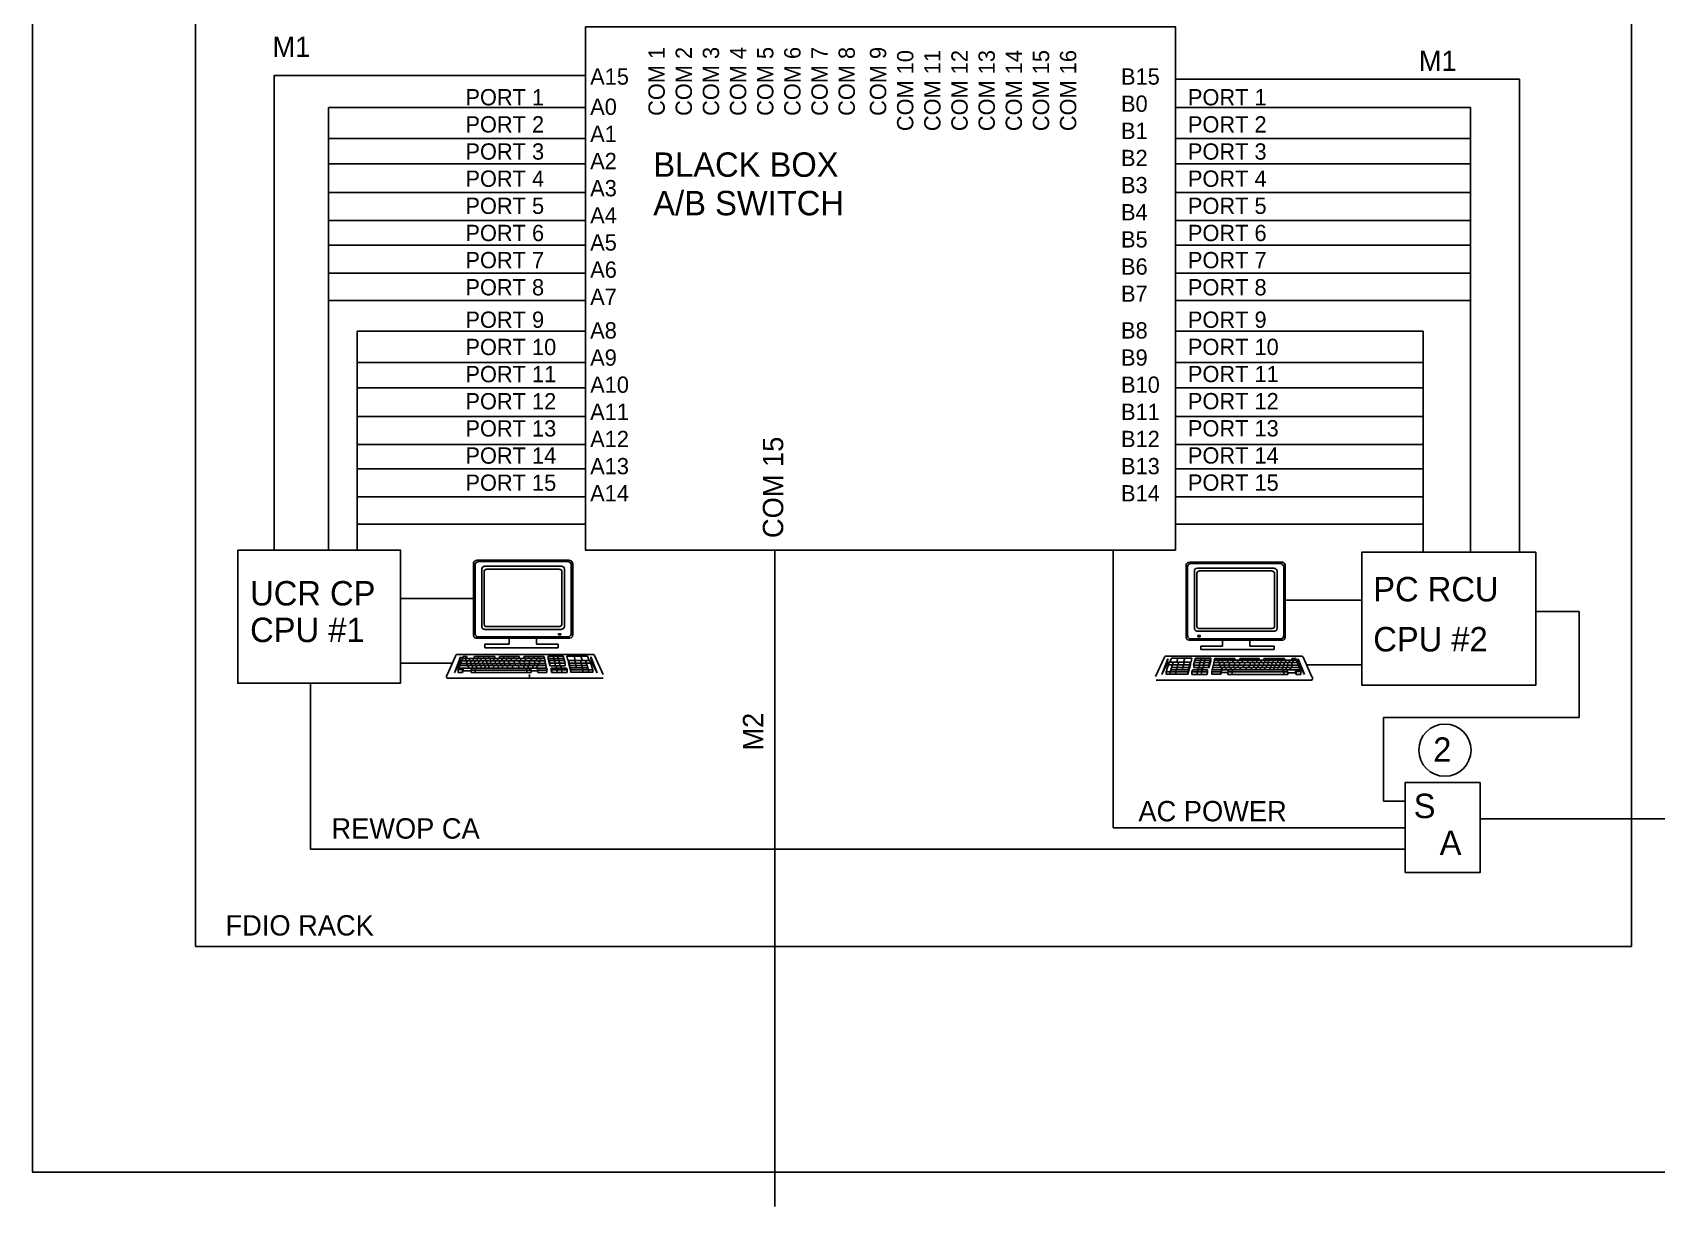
# Model space of a CAD drawing. Extents: x 0.3 to 2.83, y 0.04 to 1.68.
# Drawn here: x 0.443 to 1.274, y 0.691 to 1.292 of the extents above; entities that cross this region are included whole.
import ezdxf

# ---------------------------------------------------------------- set-up
doc = ezdxf.new("R2010")
doc.units = 0
for name, color, linetype in [('--ANNO-TEXT', 7, 'Continuous'), ('G-OBJT-NEW', 7, 'Continuous'), ('Q-SCEM', 7, 'Continuous')]:
    doc.layers.add(name, color=color, linetype=linetype)

msp = doc.modelspace()

# ---------------------------------------------------------------- linework, layer by layer
at = {"layer": 'G-OBJT-NEW'}
for p, q in [((0.56682, 1.02709), (0.56682, 1.26988)), ((0.56682, 1.26988), (0.72605, 1.26988)), ((1.02785, 1.26803), (1.20382, 1.26803)), ((1.20382, 1.02619), (1.20382, 1.26803)), ((0.59461, 1.02716), (0.59461, 1.25361)), ((0.72605, 1.25361), (0.59461, 1.25361)), ((1.17882, 1.25361), (1.02785, 1.25361)), ((1.17882, 1.02641), (1.17882, 1.25361)), ((0.72605, 1.23763), (0.59461, 1.23763)), ((1.17882, 1.23763), (1.02785, 1.23763)), ((0.72605, 1.22466), (0.59461, 1.22466)), ((1.17882, 1.22466), (1.02785, 1.22466)), ((0.72605, 1.21005), (0.59461, 1.21005)), ((1.17882, 1.21005), (1.02785, 1.21005)), ((0.72605, 1.1957), (0.59461, 1.1957)), ((1.17882, 1.1957), (1.02785, 1.1957)), ((0.72605, 1.18316), (0.59461, 1.18316)), ((1.17882, 1.18316), (1.02785, 1.18316)), ((0.72605, 1.16881), (0.59461, 1.16881)), ((1.17882, 1.16881), (1.02785, 1.16881)), ((0.72605, 1.15489), (0.59461, 1.15489)), ((1.17882, 1.15489), (1.02785, 1.15489)), ((1.20382, 1.02612), (1.20382, 1.14856)), ((0.72605, 1.13908), (0.60928, 1.13908)), ((0.60928, 1.02716), (0.60928, 1.13908)), ((1.15455, 1.13908), (1.02785, 1.13908)), ((1.15455, 1.02641), (1.15455, 1.13908)), ((0.72605, 1.12311), (0.60928, 1.12311)), ((1.15455, 1.12311), (1.02785, 1.12311)), ((0.72605, 1.11013), (0.60928, 1.11013)), ((1.15455, 1.11013), (1.02785, 1.11013)), ((0.72605, 1.09553), (0.60928, 1.09553)), ((1.15455, 1.09553), (1.02785, 1.09553)), ((0.72605, 1.08118), (0.60928, 1.08118)), ((1.15455, 1.08118), (1.02785, 1.08118)), ((0.72605, 1.06863), (0.60928, 1.06863)), ((1.15455, 1.06863), (1.02785, 1.06863)), ((0.72605, 1.05428), (0.60928, 1.05428)), ((1.15455, 1.05428), (1.02785, 1.05428)), ((0.72605, 1.04036), (0.60928, 1.04036)), ((1.15455, 1.04036), (1.02785, 1.04036)), ((0.66958, 1.0215), (0.66986, 1.02172)), ((0.66986, 1.02172), (0.67018, 1.02186)), ((0.67018, 1.02186), (0.6707, 1.02197)), ((0.6707, 1.02197), (0.71765, 1.02197)), ((0.71765, 1.02197), (0.71834, 1.0218)), ((0.71834, 1.0218), (0.71886, 1.0215)), ((0.82286, 0.69126), (0.82286, 1.02716)), ((0.99593, 1.02716), (0.99593, 0.88496)), ((0.6688, 1.02023), (0.66887, 1.02075)), ((0.6688, 0.98394), (0.6688, 1.02023)), ((0.66887, 1.02075), (0.66923, 1.02128)), ((0.66923, 1.02128), (0.66958, 1.0215)), ((0.66963, 1.01959), (0.66972, 1.02007)), ((0.66963, 0.98458), (0.66963, 1.01959)), ((0.66972, 1.02007), (0.67004, 1.02058)), ((0.67004, 1.02058), (0.6704, 1.02084)), ((0.6704, 1.02084), (0.67069, 1.02102)), ((0.67069, 1.02102), (0.67101, 1.02115)), ((0.67101, 1.02115), (0.67149, 1.02126)), ((0.67149, 1.02126), (0.71698, 1.02126)), ((0.67301, 1.01742), (0.67309, 1.01777)), ((0.67301, 1.01734), (0.67301, 1.01742)), ((0.67301, 0.98821), (0.67301, 1.01734)), ((0.67309, 1.01777), (0.67336, 1.01823)), ((0.67336, 1.01823), (0.67362, 1.0185)), ((0.67362, 1.0185), (0.67388, 1.01867)), ((0.67388, 1.01867), (0.6743, 1.01875)), ((0.6743, 1.01875), (0.6747, 1.01883)), ((0.6743, 1.01627), (0.67453, 1.01677)), ((0.6743, 0.98964), (0.6743, 1.01627)), ((0.67453, 1.01677), (0.67505, 1.01718)), ((0.6747, 1.01883), (0.71376, 1.01883)), ((0.67505, 1.01718), (0.67538, 1.01734)), ((0.67538, 1.01734), (0.67578, 1.01742)), ((0.67578, 1.01742), (0.71262, 1.01742)), ((0.71262, 1.01742), (0.71315, 1.01726)), ((0.71315, 1.01726), (0.7134, 1.01718)), ((0.7134, 1.01718), (0.71376, 1.01694)), ((0.71376, 1.01883), (0.71433, 1.01875)), ((0.71376, 1.01694), (0.71391, 1.01669)), ((0.71391, 1.01669), (0.71406, 1.01627)), ((0.71406, 1.01627), (0.71406, 1.01618)), ((0.71406, 1.01618), (0.71406, 0.98921)), ((0.71433, 1.01875), (0.71467, 1.01859)), ((0.71467, 1.01859), (0.71499, 1.01835)), ((0.71499, 1.01835), (0.71518, 1.01817)), ((0.71518, 1.01817), (0.71525, 1.01777)), ((0.71525, 1.01777), (0.71534, 1.01753)), ((0.71534, 1.01753), (0.71534, 0.98837)), ((0.71698, 1.02126), (0.71765, 1.02109)), ((0.71765, 1.02109), (0.71816, 1.02084)), ((0.71816, 1.02084), (0.71841, 1.02058)), ((0.71841, 1.02058), (0.71858, 1.02042)), ((0.71858, 1.02042), (0.71873, 1.01994)), ((0.71873, 1.01994), (0.71884, 1.0195)), ((0.71884, 1.0195), (0.71884, 0.9845)), ((0.71886, 1.0215), (0.71912, 1.02128)), ((0.71912, 1.02128), (0.71929, 1.0211)), ((0.71929, 1.0211), (0.71945, 1.02058)), ((0.71945, 1.02058), (0.71957, 1.02016)), ((0.71957, 1.02016), (0.71957, 0.98387)), ((1.0334, 1.01961), (1.03327, 1.01919)), ((1.03327, 1.01919), (1.03327, 0.9829)), ((1.03356, 1.02013), (1.0334, 1.01961)), ((1.03373, 1.02031), (1.03356, 1.02013)), ((1.03398, 1.02053), (1.03373, 1.02031)), ((1.0345, 1.02083), (1.03398, 1.02053)), ((1.03412, 1.01897), (1.03401, 1.01853)), ((1.03401, 1.01853), (1.03401, 0.98353)), ((1.03426, 1.01944), (1.03412, 1.01897)), ((1.03444, 1.01961), (1.03426, 1.01944)), ((1.03469, 1.01987), (1.03444, 1.01961)), ((1.0352, 1.021), (1.0345, 1.02083)), ((1.0352, 1.02012), (1.03469, 1.01987)), ((1.08215, 1.021), (1.0352, 1.021)), ((1.03586, 1.02028), (1.0352, 1.02012)), ((1.08136, 1.02028), (1.03586, 1.02028)), ((1.0376, 1.0168), (1.03751, 1.01656)), ((1.03751, 1.01656), (1.03751, 0.9874)), ((1.03767, 1.0172), (1.0376, 1.0168)), ((1.03785, 1.01738), (1.03767, 1.0172)), ((1.03817, 1.01762), (1.03785, 1.01738)), ((1.03852, 1.01778), (1.03817, 1.01762)), ((1.03908, 1.01786), (1.03852, 1.01778)), ((1.03894, 1.01572), (1.03879, 1.01529)), ((1.03879, 1.01529), (1.03879, 1.0152)), ((1.03879, 1.0152), (1.03879, 0.98824)), ((1.03908, 1.01597), (1.03894, 1.01572)), ((1.07814, 1.01786), (1.03908, 1.01786)), ((1.03944, 1.01621), (1.03908, 1.01597)), ((1.0397, 1.01629), (1.03944, 1.01621)), ((1.04023, 1.01645), (1.0397, 1.01629)), ((1.07706, 1.01645), (1.04023, 1.01645)), ((1.07746, 1.01637), (1.07706, 1.01645)), ((1.0778, 1.01621), (1.07746, 1.01637)), ((1.07832, 1.0158), (1.0778, 1.01621)), ((1.07854, 1.01778), (1.07814, 1.01786)), ((1.07854, 1.01529), (1.07832, 1.0158)), ((1.07897, 1.0177), (1.07854, 1.01778)), ((1.07854, 0.98867), (1.07854, 1.01529)), ((1.07922, 1.01753), (1.07897, 1.0177)), ((1.07949, 1.01726), (1.07922, 1.01753)), ((1.07976, 1.0168), (1.07949, 1.01726)), ((1.07984, 1.01645), (1.07976, 1.0168)), ((1.07984, 1.01637), (1.07984, 1.01645)), ((1.07984, 0.98724), (1.07984, 1.01637)), ((1.08184, 1.02018), (1.08136, 1.02028)), ((1.08216, 1.02005), (1.08184, 1.02018)), ((1.08267, 1.02089), (1.08215, 1.021)), ((1.08244, 1.01987), (1.08216, 1.02005)), ((1.0828, 1.01961), (1.08244, 1.01987)), ((1.08299, 1.02075), (1.08267, 1.02089)), ((1.08312, 1.01909), (1.0828, 1.01961)), ((1.08327, 1.02053), (1.08299, 1.02075)), ((1.08322, 1.01862), (1.08312, 1.01909)), ((1.08322, 0.98361), (1.08322, 1.01862)), ((1.08362, 1.02031), (1.08327, 1.02053)), ((1.08398, 1.01978), (1.08362, 1.02031)), ((1.08404, 1.01926), (1.08398, 1.01978)), ((1.08404, 0.98297), (1.08404, 1.01926)), ((0.63148, 1.00242), (0.6688, 1.00242)), ((1.12326, 1.00145), (1.08404, 1.00145)), ((0.6743, 0.98955), (0.6743, 0.98964)), ((0.6743, 0.98906), (0.6743, 0.98955)), ((0.67437, 0.98886), (0.6743, 0.98906)), ((0.67438, 0.98862), (0.67437, 0.98886)), ((0.67449, 0.98845), (0.67438, 0.98862)), ((0.71382, 0.98872), (0.71364, 0.98837)), ((0.71401, 0.98898), (0.71382, 0.98872)), ((0.71406, 0.98921), (0.71401, 0.98898)), ((1.07854, 0.98858), (1.07854, 0.98867)), ((1.07854, 0.98808), (1.07854, 0.98858)), ((1.23436, 0.9957), (1.21215, 0.9957)), ((1.23436, 0.9957), (1.23436, 0.94143)), ((0.66887, 0.98331), (0.6688, 0.98389)), ((0.66898, 0.98299), (0.66887, 0.98331)), ((0.66923, 0.98257), (0.66898, 0.98299)), ((0.6695, 0.9823), (0.66923, 0.98257)), ((0.66994, 0.98203), (0.6695, 0.9823)), ((0.66972, 0.984), (0.66963, 0.9845)), ((0.6698, 0.98366), (0.66972, 0.984)), ((0.67004, 0.98323), (0.6698, 0.98366)), ((0.67052, 0.98198), (0.66994, 0.98203)), ((0.67032, 0.98299), (0.67004, 0.98323)), ((0.67077, 0.98274), (0.67032, 0.98299)), ((0.71782, 0.98198), (0.67052, 0.98198)), ((0.67131, 0.98265), (0.67077, 0.98274)), ((0.71713, 0.98265), (0.67131, 0.98265)), ((0.67301, 0.98788), (0.67301, 0.98821)), ((0.67309, 0.98762), (0.67301, 0.98788)), ((0.67318, 0.98731), (0.67309, 0.98762)), ((0.67344, 0.98698), (0.67318, 0.98731)), ((0.67376, 0.98682), (0.67344, 0.98698)), ((0.6741, 0.98664), (0.67376, 0.98682)), ((0.6746, 0.98656), (0.6741, 0.98664)), ((0.6747, 0.98821), (0.67449, 0.98845)), ((0.67486, 0.98656), (0.6746, 0.98656)), ((0.67506, 0.98808), (0.6747, 0.98821)), ((0.71364, 0.98656), (0.67486, 0.98656)), ((0.67553, 0.98805), (0.67506, 0.98808)), ((0.6759, 0.98796), (0.67553, 0.98805)), ((0.71298, 0.98796), (0.6759, 0.98796)), ((0.68703, 0.98198), (0.68703, 0.97892)), ((0.70101, 0.97892), (0.70101, 0.98198)), ((0.71232, 0.98372), (0.71232, 0.98432)), ((0.71232, 0.98432), (0.7135, 0.98432)), ((0.7135, 0.98372), (0.71232, 0.98372)), ((0.71331, 0.98814), (0.71298, 0.98796)), ((0.71356, 0.98821), (0.71331, 0.98814)), ((0.7135, 0.98432), (0.7135, 0.98372)), ((0.71364, 0.98837), (0.71356, 0.98821)), ((0.71401, 0.98664), (0.71364, 0.98656)), ((0.71441, 0.98682), (0.71401, 0.98664)), ((0.71477, 0.98698), (0.71441, 0.98682)), ((0.71499, 0.98723), (0.71477, 0.98698)), ((0.71525, 0.9877), (0.71499, 0.98723)), ((0.71534, 0.98805), (0.71525, 0.9877)), ((0.71534, 0.98837), (0.71534, 0.98805)), ((0.71738, 0.98274), (0.71713, 0.98265)), ((0.7179, 0.98291), (0.71738, 0.98274)), ((0.71806, 0.98203), (0.71782, 0.98198)), ((0.71832, 0.98323), (0.7179, 0.98291)), ((0.71874, 0.98222), (0.71806, 0.98203)), ((0.71865, 0.98357), (0.71832, 0.98323)), ((0.71873, 0.98409), (0.71865, 0.98357)), ((0.71884, 0.9845), (0.71873, 0.98409)), ((0.71918, 0.98259), (0.71874, 0.98222)), ((0.71937, 0.98291), (0.71918, 0.98259)), ((0.71945, 0.98343), (0.71937, 0.98291)), ((0.71957, 0.98387), (0.71945, 0.98343)), ((1.03327, 0.9829), (1.0334, 0.98246)), ((1.0334, 0.98246), (1.03348, 0.98194)), ((1.03348, 0.98194), (1.03366, 0.98161)), ((1.03366, 0.98161), (1.0341, 0.98125)), ((1.03401, 0.98353), (1.03412, 0.98312)), ((1.0341, 0.98125), (1.03478, 0.98106)), ((1.03412, 0.98312), (1.0342, 0.9826)), ((1.0342, 0.9826), (1.03453, 0.98226)), ((1.03453, 0.98226), (1.03494, 0.98194)), ((1.03478, 0.98106), (1.03502, 0.98101)), ((1.03494, 0.98194), (1.03546, 0.98177)), ((1.03502, 0.98101), (1.08232, 0.98101)), ((1.03546, 0.98177), (1.03572, 0.98168)), ((1.03572, 0.98168), (1.08153, 0.98168)), ((1.03751, 0.9874), (1.03751, 0.98707)), ((1.03751, 0.98707), (1.0376, 0.98673)), ((1.0376, 0.98673), (1.03785, 0.98626)), ((1.03785, 0.98626), (1.03808, 0.98601)), ((1.03808, 0.98601), (1.03844, 0.98585)), ((1.03844, 0.98585), (1.03884, 0.98566)), ((1.03879, 0.98824), (1.03884, 0.98801)), ((1.03884, 0.98801), (1.03903, 0.98775)), ((1.03884, 0.98566), (1.0392, 0.98559)), ((1.03903, 0.98775), (1.0392, 0.9874)), ((1.0392, 0.9874), (1.03928, 0.98724)), ((1.0392, 0.98559), (1.07798, 0.98559)), ((1.03928, 0.98724), (1.03954, 0.98717)), ((1.04052, 0.98335), (1.03935, 0.98335)), ((1.03935, 0.98335), (1.03935, 0.98275)), ((1.03935, 0.98275), (1.04052, 0.98275)), ((1.03954, 0.98717), (1.03987, 0.98698)), ((1.03987, 0.98698), (1.07694, 0.98698)), ((1.04052, 0.98275), (1.04052, 0.98335)), ((1.05184, 0.97794), (1.05184, 0.98101)), ((1.06582, 0.98101), (1.06582, 0.97794)), ((1.07694, 0.98698), (1.07732, 0.98707)), ((1.07732, 0.98707), (1.07778, 0.98711)), ((1.07778, 0.98711), (1.07814, 0.98724)), ((1.07798, 0.98559), (1.07825, 0.98559)), ((1.07814, 0.98724), (1.07836, 0.98748)), ((1.07825, 0.98559), (1.07874, 0.98566)), ((1.07836, 0.98748), (1.07846, 0.98764)), ((1.07846, 0.98764), (1.07848, 0.98789)), ((1.07848, 0.98789), (1.07854, 0.98808)), ((1.07874, 0.98566), (1.07909, 0.98585)), ((1.07909, 0.98585), (1.07941, 0.98601)), ((1.07941, 0.98601), (1.07967, 0.98634)), ((1.07967, 0.98634), (1.07976, 0.98665)), ((1.07976, 0.98665), (1.07984, 0.98691)), ((1.07984, 0.98691), (1.07984, 0.98724)), ((1.08153, 0.98168), (1.08208, 0.98177)), ((1.08208, 0.98177), (1.08252, 0.98202)), ((1.08232, 0.98101), (1.08291, 0.98106)), ((1.08252, 0.98202), (1.0828, 0.98226)), ((1.0828, 0.98226), (1.08304, 0.98269)), ((1.08291, 0.98106), (1.08335, 0.98133)), ((1.08304, 0.98269), (1.08312, 0.98302)), ((1.08312, 0.98302), (1.08322, 0.98353)), ((1.08335, 0.98133), (1.08362, 0.9816)), ((1.08362, 0.9816), (1.08387, 0.98202)), ((1.08387, 0.98202), (1.08398, 0.98234)), ((1.08398, 0.98234), (1.08404, 0.98292)), ((0.65546, 0.96365), (0.65954, 0.9729)), ((0.66225, 0.97252), (0.65906, 0.9644)), ((0.65954, 0.9729), (0.65969, 0.97313)), ((0.65969, 0.97313), (0.65997, 0.97361)), ((0.65997, 0.97361), (0.66029, 0.97375)), ((0.66029, 0.97375), (0.66053, 0.97375)), ((0.66053, 0.97375), (0.73006, 0.97375)), ((0.66225, 0.97181), (0.66228, 0.97247)), ((0.66308, 0.97177), (0.66349, 0.97264)), ((0.66349, 0.97264), (0.66546, 0.97264)), ((0.66512, 0.97177), (0.66546, 0.97259)), ((0.66546, 0.97264), (0.66546, 0.97168)), ((0.66902, 0.97168), (0.66927, 0.97269)), ((0.66927, 0.97269), (0.67971, 0.97269)), ((0.67141, 0.97259), (0.67126, 0.9717)), ((0.67404, 0.97265), (0.67391, 0.9716)), ((0.68703, 0.97892), (0.67454, 0.97892)), ((0.67454, 0.97892), (0.67454, 0.97715)), ((0.67454, 0.97715), (0.71204, 0.97715)), ((0.67666, 0.97259), (0.67654, 0.9716)), ((0.67981, 0.97269), (0.67967, 0.97168)), ((0.67971, 0.97269), (0.67981, 0.97269)), ((0.68066, 0.97396), (0.68066, 0.97378)), ((0.68213, 0.97258), (0.68213, 0.97264)), ((0.68213, 0.97264), (0.69205, 0.97264)), ((0.68213, 0.9717), (0.68213, 0.97258)), ((0.68436, 0.97264), (0.68436, 0.97177)), ((0.6867, 0.97264), (0.68672, 0.97177)), ((0.68939, 0.97264), (0.68945, 0.97177)), ((0.69205, 0.97264), (0.69212, 0.97264)), ((0.69212, 0.97264), (0.69226, 0.97168)), ((0.69464, 0.97265), (0.69464, 0.97181)), ((0.69471, 0.97264), (0.70481, 0.97264)), ((0.69492, 0.9716), (0.69471, 0.97264)), ((0.69706, 0.97265), (0.69732, 0.97168)), ((0.69957, 0.97264), (0.69983, 0.97168)), ((0.71204, 0.97892), (0.70101, 0.97892)), ((0.70217, 0.97265), (0.70246, 0.97168)), ((0.70481, 0.97264), (0.70512, 0.9716)), ((0.70697, 0.97276), (0.71473, 0.97276)), ((0.70697, 0.97276), (0.70697, 0.97142)), ((0.70792, 0.96919), (0.70697, 0.97274)), ((0.7096, 0.97276), (0.71059, 0.96917)), ((0.71185, 0.97276), (0.71292, 0.96917)), ((0.71204, 0.97715), (0.71204, 0.97892)), ((0.71473, 0.97276), (0.71569, 0.96919)), ((0.72709, 0.97287), (0.71653, 0.97287)), ((0.71653, 0.97287), (0.717, 0.9707)), ((0.72023, 0.97283), (0.72086, 0.9707)), ((0.7237, 0.97287), (0.72436, 0.97076)), ((0.72791, 0.9707), (0.72709, 0.97287)), ((0.72885, 0.97181), (0.72879, 0.97247)), ((0.72885, 0.97252), (0.73205, 0.9644)), ((0.73006, 0.97375), (0.73042, 0.97362)), ((0.73042, 0.97362), (0.73051, 0.97349)), ((0.73051, 0.97349), (0.73066, 0.97326)), ((0.73066, 0.97326), (0.73522, 0.96341)), ((1.02219, 0.97229), (1.01762, 0.96244)), ((1.02234, 0.97252), (1.02219, 0.97229)), ((1.02243, 0.97265), (1.02234, 0.97252)), ((1.02279, 0.97278), (1.02243, 0.97265)), ((1.09232, 0.97278), (1.02279, 0.97278)), ((1.02494, 0.96973), (1.02575, 0.9719)), ((1.02575, 0.9719), (1.03631, 0.9719)), ((1.02915, 0.9719), (1.02849, 0.96979)), ((1.03262, 0.97186), (1.03199, 0.96973)), ((1.03631, 0.9719), (1.03585, 0.96973)), ((1.04081, 0.97618), (1.04081, 0.97794)), ((1.04081, 0.97794), (1.05184, 0.97794)), ((1.07831, 0.97618), (1.04081, 0.97618)), ((1.06582, 0.97794), (1.07831, 0.97794)), ((1.07218, 0.97299), (1.07218, 0.97281)), ((1.07831, 0.97794), (1.07831, 0.97618)), ((1.09256, 0.97278), (1.09232, 0.97278)), ((1.09288, 0.97264), (1.09256, 0.97278)), ((1.09316, 0.97216), (1.09288, 0.97264)), ((1.0933, 0.97193), (1.09316, 0.97216)), ((1.09739, 0.96268), (1.0933, 0.97193)), ((0.63148, 0.96932), (0.65796, 0.96932)), ((0.65499, 0.96282), (0.65546, 0.96365)), ((0.65906, 0.9644), (0.66018, 0.96655)), ((0.66018, 0.96655), (0.66141, 0.96909)), ((0.6609, 0.96594), (0.66331, 0.96594)), ((0.66132, 0.96684), (0.66092, 0.96587)), ((0.66092, 0.96587), (0.66092, 0.96446)), ((0.66092, 0.96446), (0.66325, 0.96446)), ((0.66129, 0.96677), (0.66312, 0.97177)), ((0.66147, 0.96677), (0.66129, 0.96677)), ((0.66141, 0.96909), (0.66208, 0.97114)), ((0.70623, 0.96677), (0.66147, 0.96677)), ((0.6618, 0.96805), (0.70576, 0.96805)), ((0.66208, 0.97114), (0.66225, 0.97181)), ((0.66212, 0.96915), (0.70564, 0.96915)), ((0.66279, 0.97052), (0.70507, 0.97052)), ((0.66313, 0.9717), (0.70499, 0.9717)), ((0.66325, 0.96587), (0.66361, 0.96678)), ((0.66325, 0.96446), (0.66325, 0.96587)), ((0.6636, 0.96528), (0.66325, 0.96446)), ((0.6636, 0.96674), (0.6636, 0.96534)), ((0.6636, 0.96534), (0.6636, 0.96528)), ((0.66361, 0.96529), (0.6675, 0.96529)), ((0.66512, 0.97159), (0.66467, 0.97051)), ((0.66556, 0.97051), (0.66515, 0.96915)), ((0.6657, 0.96915), (0.66538, 0.96802)), ((0.66646, 0.96799), (0.66598, 0.96678)), ((0.6669, 0.97168), (0.66658, 0.97052)), ((0.66766, 0.97039), (0.66734, 0.96911)), ((0.6675, 0.96529), (0.66759, 0.96529)), ((0.6679, 0.96915), (0.66759, 0.96802)), ((0.66785, 0.96576), (0.66759, 0.96574)), ((0.66762, 0.96573), (0.66759, 0.96455)), ((0.66759, 0.96455), (0.66759, 0.9645)), ((0.66759, 0.9645), (0.69818, 0.9645)), ((0.66802, 0.96683), (0.66762, 0.96573)), ((0.69824, 0.96576), (0.66785, 0.96576)), ((0.66849, 0.96799), (0.66822, 0.96678)), ((0.66878, 0.9716), (0.66858, 0.97056)), ((0.66958, 0.97039), (0.66929, 0.9692)), ((0.6699, 0.9667), (0.66962, 0.96574)), ((0.66962, 0.96574), (0.66962, 0.96472)), ((0.66962, 0.96472), (0.66962, 0.96458)), ((0.67006, 0.96915), (0.66982, 0.96805)), ((0.67049, 0.96799), (0.6702, 0.96687)), ((0.67092, 0.97168), (0.67073, 0.97058)), ((0.67154, 0.97051), (0.67132, 0.9692)), ((0.6722, 0.96915), (0.67193, 0.96805)), ((0.67268, 0.97168), (0.67257, 0.97058)), ((0.67273, 0.96802), (0.67257, 0.9667)), ((0.67371, 0.97049), (0.67355, 0.96924)), ((0.67425, 0.96909), (0.67412, 0.96805)), ((0.67472, 0.96794), (0.67459, 0.96674)), ((0.67508, 0.97173), (0.67498, 0.97058)), ((0.67568, 0.97049), (0.67559, 0.96915)), ((0.67623, 0.96909), (0.67612, 0.96805)), ((0.67678, 0.96802), (0.67655, 0.96684)), ((0.67746, 0.9717), (0.67735, 0.97058)), ((0.67773, 0.97051), (0.67759, 0.96915)), ((0.67842, 0.96915), (0.67829, 0.96807)), ((0.67923, 0.96802), (0.67911, 0.96678)), ((0.67922, 0.97168), (0.67914, 0.97056)), ((0.68001, 0.97051), (0.6799, 0.96915)), ((0.6806, 0.96917), (0.68054, 0.96802)), ((0.6811, 0.97168), (0.68108, 0.97051)), ((0.68157, 0.96811), (0.68152, 0.96683)), ((0.68216, 0.97051), (0.68213, 0.96909)), ((0.68286, 0.96915), (0.6828, 0.96807)), ((0.6834, 0.97159), (0.6834, 0.97051)), ((0.68365, 0.96802), (0.68365, 0.96678)), ((0.68453, 0.97049), (0.68453, 0.96919)), ((0.68453, 0.96919), (0.68453, 0.96911)), ((0.68492, 0.9692), (0.68492, 0.96816)), ((0.68492, 0.96816), (0.68492, 0.96802)), ((0.68563, 0.97173), (0.68563, 0.97065)), ((0.68563, 0.97065), (0.68563, 0.97049)), ((0.68616, 0.96805), (0.6862, 0.96674)), ((0.68682, 0.97058), (0.68684, 0.96917)), ((0.68738, 0.96915), (0.68743, 0.96805)), ((0.688, 0.9717), (0.68806, 0.97058)), ((0.68878, 0.96807), (0.68883, 0.9667)), ((0.68957, 0.97058), (0.68967, 0.96917)), ((0.69015, 0.96917), (0.69025, 0.96807)), ((0.6907, 0.9717), (0.69082, 0.97058)), ((0.69176, 0.96798), (0.69197, 0.96687)), ((0.69214, 0.97049), (0.69244, 0.96924)), ((0.69292, 0.9717), (0.69308, 0.97056)), ((0.69292, 0.96917), (0.69308, 0.96811)), ((0.69441, 0.96802), (0.69465, 0.96674)), ((0.69464, 0.97181), (0.69464, 0.97168)), ((0.69465, 0.97058), (0.69495, 0.96917)), ((0.69517, 0.96917), (0.69523, 0.96811)), ((0.69541, 0.9717), (0.69557, 0.97056)), ((0.69571, 0.96674), (0.69604, 0.96573)), ((0.69604, 0.96573), (0.69604, 0.96468)), ((0.69604, 0.96468), (0.69604, 0.96463)), ((0.69657, 0.96798), (0.6969, 0.96687)), ((0.6972, 0.97056), (0.69762, 0.96911)), ((0.69736, 0.96915), (0.69768, 0.96807)), ((0.69824, 0.96576), (0.69775, 0.96678)), ((0.69818, 0.9717), (0.69842, 0.97056)), ((0.69818, 0.9645), (0.69824, 0.9645)), ((0.69824, 0.96565), (0.69824, 0.96576)), ((0.69824, 0.9645), (0.69824, 0.96565)), ((0.69824, 0.96539), (0.70134, 0.96539)), ((0.69899, 0.96802), (0.69934, 0.96687)), ((0.69982, 0.96915), (0.70007, 0.96807)), ((0.69995, 0.97058), (0.70027, 0.96915)), ((0.70089, 0.9717), (0.70117, 0.97058)), ((0.70106, 0.96798), (0.70147, 0.96687)), ((0.70134, 0.96539), (0.70147, 0.96539)), ((0.70147, 0.96539), (0.70147, 0.9667)), ((0.70147, 0.9667), (0.70177, 0.96573)), ((0.70173, 0.96454), (0.70151, 0.96542)), ((0.70173, 0.96574), (0.70173, 0.96471)), ((0.70173, 0.96471), (0.70173, 0.96454)), ((0.70179, 0.96454), (0.70173, 0.96454)), ((0.70177, 0.96915), (0.70221, 0.96805)), ((0.70177, 0.96573), (0.70635, 0.96573)), ((0.70636, 0.96454), (0.70179, 0.96454)), ((0.70218, 0.97056), (0.70277, 0.96915)), ((0.70288, 0.97173), (0.70317, 0.97058)), ((0.70499, 0.9717), (0.70508, 0.9717)), ((0.70507, 0.97052), (0.70517, 0.97052)), ((0.70508, 0.9717), (0.70623, 0.96677)), ((0.70576, 0.96805), (0.70593, 0.96805)), ((0.70644, 0.96573), (0.7062, 0.96678)), ((0.70635, 0.96573), (0.70644, 0.96573)), ((0.70636, 0.96576), (0.70636, 0.96454)), ((0.70697, 0.97142), (0.70791, 0.96792)), ((0.70733, 0.97173), (0.71489, 0.97173)), ((0.70756, 0.97065), (0.71512, 0.97065)), ((0.70791, 0.96908), (0.70791, 0.96915)), ((0.70791, 0.96792), (0.70791, 0.96908)), ((0.70791, 0.96793), (0.71563, 0.96793)), ((0.71569, 0.96919), (0.70792, 0.96919)), ((0.708, 0.96919), (0.71567, 0.96919)), ((0.70855, 0.96674), (0.70884, 0.96568)), ((0.70856, 0.96674), (0.70856, 0.96554)), ((0.70856, 0.96554), (0.70875, 0.9645)), ((0.70858, 0.96677), (0.71624, 0.96677)), ((0.70875, 0.9645), (0.71656, 0.9645)), ((0.70882, 0.96585), (0.71665, 0.96585)), ((0.70884, 0.96568), (0.70884, 0.96446)), ((0.71059, 0.96917), (0.71059, 0.96802)), ((0.71059, 0.96802), (0.71059, 0.96794)), ((0.71098, 0.96784), (0.71103, 0.96687)), ((0.71163, 0.9657), (0.71103, 0.96787)), ((0.71103, 0.96787), (0.71329, 0.96787)), ((0.71103, 0.96687), (0.71103, 0.96677)), ((0.71163, 0.9645), (0.71163, 0.9657)), ((0.71292, 0.96917), (0.71292, 0.96802)), ((0.71292, 0.96802), (0.71292, 0.96794)), ((0.71329, 0.96787), (0.7133, 0.96787)), ((0.7133, 0.96787), (0.71394, 0.96568)), ((0.71394, 0.96568), (0.71394, 0.96446)), ((0.71489, 0.97173), (0.71501, 0.97173)), ((0.71512, 0.97065), (0.7152, 0.97065)), ((0.71563, 0.96793), (0.71568, 0.96793)), ((0.71568, 0.96907), (0.71568, 0.96917)), ((0.71568, 0.96793), (0.71568, 0.96907)), ((0.71624, 0.96677), (0.71636, 0.96677)), ((0.71665, 0.96568), (0.71636, 0.9667)), ((0.71656, 0.9645), (0.71665, 0.9645)), ((0.71665, 0.96554), (0.71665, 0.96568)), ((0.71665, 0.9645), (0.71665, 0.96554)), ((0.7172, 0.97074), (0.71707, 0.97074)), ((0.71743, 0.97074), (0.7172, 0.97074)), ((0.71735, 0.97058), (0.71735, 0.9707)), ((0.71735, 0.9695), (0.71735, 0.97058)), ((0.71862, 0.96462), (0.71735, 0.9695)), ((0.71737, 0.97067), (0.72828, 0.97067)), ((0.71867, 0.96587), (0.71743, 0.97065)), ((0.71813, 0.96931), (0.71781, 0.96931)), ((0.72861, 0.96931), (0.71813, 0.96931)), ((0.71817, 0.96799), (0.72697, 0.96799)), ((0.71844, 0.96687), (0.72684, 0.96687)), ((0.71868, 0.96462), (0.71862, 0.96462)), ((0.71864, 0.96573), (0.71864, 0.96577)), ((0.71864, 0.96455), (0.71864, 0.96573)), ((0.71891, 0.96587), (0.71867, 0.96587)), ((0.72982, 0.96462), (0.71868, 0.96462)), ((0.72983, 0.96587), (0.71891, 0.96587)), ((0.72062, 0.97065), (0.72151, 0.96687)), ((0.72347, 0.97056), (0.72481, 0.96576)), ((0.72481, 0.96576), (0.72481, 0.96471)), ((0.72481, 0.96471), (0.72481, 0.96455)), ((0.72618, 0.97065), (0.72763, 0.96574)), ((0.72684, 0.96687), (0.72727, 0.96687)), ((0.72763, 0.96468), (0.7276, 0.96458)), ((0.72763, 0.96574), (0.72763, 0.96468)), ((0.72828, 0.97067), (0.72983, 0.96587)), ((0.729, 0.97114), (0.72885, 0.97181)), ((0.72974, 0.96909), (0.729, 0.97114)), ((0.7309, 0.96655), (0.72974, 0.96909)), ((0.72982, 0.96587), (0.72982, 0.96462)), ((0.73205, 0.9644), (0.7309, 0.96655)), ((1.02399, 0.97155), (1.0208, 0.96343)), ((1.0208, 0.96343), (1.02195, 0.96557)), ((1.02195, 0.96557), (1.02311, 0.96812)), ((1.02457, 0.9697), (1.02302, 0.9649)), ((1.02302, 0.9649), (1.03394, 0.9649)), ((1.02303, 0.9649), (1.02303, 0.96365)), ((1.02303, 0.96365), (1.03416, 0.96365)), ((1.02311, 0.96812), (1.02385, 0.97017)), ((1.02385, 0.97017), (1.02399, 0.97084)), ((1.02399, 0.97084), (1.02406, 0.9715)), ((1.02423, 0.96834), (1.03471, 0.96834)), ((1.03547, 0.9697), (1.02457, 0.9697)), ((1.02666, 0.96968), (1.02522, 0.96477)), ((1.02522, 0.96477), (1.02522, 0.96371)), ((1.02522, 0.96371), (1.02525, 0.96361)), ((1.02601, 0.9659), (1.02558, 0.9659)), ((1.03467, 0.96702), (1.02587, 0.96702)), ((1.03441, 0.9659), (1.02601, 0.9659)), ((1.02937, 0.96959), (1.02804, 0.96479)), ((1.02804, 0.96479), (1.02804, 0.96374)), ((1.02804, 0.96374), (1.02804, 0.96358)), ((1.03223, 0.96968), (1.03133, 0.9659)), ((1.03394, 0.9649), (1.03418, 0.9649)), ((1.03416, 0.96365), (1.03423, 0.96365)), ((1.03418, 0.9649), (1.03542, 0.96968)), ((1.0342, 0.96476), (1.0342, 0.9648)), ((1.0342, 0.96358), (1.0342, 0.96476)), ((1.03423, 0.96365), (1.0355, 0.96852)), ((1.03471, 0.96834), (1.03503, 0.96834)), ((1.03542, 0.96977), (1.03565, 0.96977)), ((1.0355, 0.96961), (1.0355, 0.96973)), ((1.0355, 0.96852), (1.0355, 0.96961)), ((1.03565, 0.96977), (1.03578, 0.96977)), ((1.03619, 0.96471), (1.03649, 0.96573)), ((1.04403, 0.96488), (1.03619, 0.96488)), ((1.03619, 0.96457), (1.03619, 0.96471)), ((1.03619, 0.96353), (1.03619, 0.96457)), ((1.03661, 0.96579), (1.03649, 0.96579)), ((1.04427, 0.96579), (1.03661, 0.96579)), ((1.03812, 0.97179), (1.03716, 0.96821)), ((1.03716, 0.96821), (1.04492, 0.96821)), ((1.03717, 0.9681), (1.03717, 0.9682)), ((1.03717, 0.96696), (1.03717, 0.9681)), ((1.03722, 0.96696), (1.03717, 0.96696)), ((1.04484, 0.96821), (1.03718, 0.96821)), ((1.04494, 0.96696), (1.03722, 0.96696)), ((1.03773, 0.96968), (1.03765, 0.96968)), ((1.04529, 0.96968), (1.03773, 0.96968)), ((1.03796, 0.97076), (1.03784, 0.97076)), ((1.04551, 0.97076), (1.03796, 0.97076)), ((1.04587, 0.97179), (1.03812, 0.97179)), ((1.03954, 0.96689), (1.0389, 0.96471)), ((1.0389, 0.96471), (1.0389, 0.96349)), ((1.03956, 0.96689), (1.03954, 0.96689)), ((1.04181, 0.96689), (1.03956, 0.96689)), ((1.041, 0.97179), (1.03993, 0.9682)), ((1.03993, 0.9682), (1.03993, 0.96705)), ((1.03993, 0.96705), (1.03993, 0.96697)), ((1.04121, 0.96473), (1.04181, 0.96689)), ((1.04121, 0.96353), (1.04121, 0.96473)), ((1.04187, 0.96687), (1.04181, 0.9659)), ((1.04181, 0.9659), (1.04181, 0.96579)), ((1.04324, 0.97179), (1.04225, 0.9682)), ((1.04225, 0.9682), (1.04225, 0.96705)), ((1.04225, 0.96705), (1.04225, 0.96697)), ((1.0443, 0.96577), (1.044, 0.96471)), ((1.044, 0.96471), (1.044, 0.96349)), ((1.04428, 0.96457), (1.0441, 0.96353)), ((1.04428, 0.96577), (1.04428, 0.96457)), ((1.04492, 0.96821), (1.04587, 0.97177)), ((1.04587, 0.97045), (1.04494, 0.96695)), ((1.04494, 0.96811), (1.04494, 0.96818)), ((1.04494, 0.96695), (1.04494, 0.96811)), ((1.04587, 0.97179), (1.04587, 0.97045)), ((1.04641, 0.96476), (1.04665, 0.96581)), ((1.0465, 0.96476), (1.04641, 0.96476)), ((1.04649, 0.96479), (1.04649, 0.96357)), ((1.04649, 0.96357), (1.05105, 0.96357)), ((1.05108, 0.96476), (1.0465, 0.96476)), ((1.04777, 0.97072), (1.04662, 0.96579)), ((1.04662, 0.96579), (1.09138, 0.96579)), ((1.04709, 0.96708), (1.04691, 0.96708)), ((1.09105, 0.96708), (1.04709, 0.96708)), ((1.09073, 0.96818), (1.04721, 0.96818)), ((1.04778, 0.96955), (1.04767, 0.96955)), ((1.04804, 0.97167), (1.04773, 0.97063)), ((1.04786, 0.97072), (1.04777, 0.97072)), ((1.09006, 0.96955), (1.04778, 0.96955)), ((1.08971, 0.97072), (1.04786, 0.97072)), ((1.05814, 0.97167), (1.04804, 0.97167)), ((1.04997, 0.97076), (1.04968, 0.96961)), ((1.05067, 0.96959), (1.05008, 0.96818)), ((1.05068, 0.97168), (1.05038, 0.97071)), ((1.05108, 0.96818), (1.05064, 0.96708)), ((1.05105, 0.96357), (1.05112, 0.96357)), ((1.05137, 0.96573), (1.05108, 0.96476)), ((1.05112, 0.96477), (1.05112, 0.96374)), ((1.05112, 0.96357), (1.05133, 0.96445)), ((1.05112, 0.96374), (1.05112, 0.96357)), ((1.05179, 0.96701), (1.05137, 0.9659)), ((1.05137, 0.96442), (1.05137, 0.96573)), ((1.05151, 0.96442), (1.05137, 0.96442)), ((1.0546, 0.96442), (1.05151, 0.96442)), ((1.05196, 0.97072), (1.05168, 0.96961)), ((1.05289, 0.96961), (1.05257, 0.96818)), ((1.05303, 0.96818), (1.05277, 0.9671)), ((1.05328, 0.97167), (1.05301, 0.97071)), ((1.05386, 0.96705), (1.05351, 0.9659)), ((1.05467, 0.97072), (1.05443, 0.96959)), ((1.0546, 0.96479), (1.0551, 0.96581)), ((1.0546, 0.96479), (1.085, 0.96479)), ((1.0546, 0.96468), (1.0546, 0.96479)), ((1.0546, 0.96353), (1.0546, 0.96468)), ((1.05548, 0.96818), (1.05516, 0.9671)), ((1.05564, 0.96959), (1.05523, 0.96814)), ((1.05579, 0.97168), (1.05552, 0.97071)), ((1.05627, 0.96701), (1.05595, 0.9659)), ((1.05714, 0.96577), (1.05681, 0.96476)), ((1.05681, 0.96476), (1.05681, 0.96371)), ((1.05681, 0.96371), (1.05681, 0.96366)), ((1.05743, 0.97072), (1.05727, 0.96959)), ((1.05767, 0.9682), (1.05762, 0.96714)), ((1.05819, 0.96961), (1.0579, 0.9682)), ((1.05793, 0.97063), (1.05814, 0.97167)), ((1.05843, 0.96705), (1.05819, 0.96577)), ((1.05821, 0.97168), (1.05821, 0.97084)), ((1.05821, 0.97084), (1.05821, 0.97071)), ((1.05993, 0.97072), (1.05977, 0.96959)), ((1.05993, 0.9682), (1.05977, 0.96714)), ((1.0607, 0.96952), (1.06041, 0.96827)), ((1.06073, 0.97167), (1.06058, 0.97071)), ((1.0608, 0.97167), (1.06073, 0.97167)), ((1.07072, 0.97167), (1.0608, 0.97167)), ((1.06109, 0.96701), (1.06088, 0.9659)), ((1.06215, 0.97072), (1.06203, 0.96961)), ((1.06269, 0.9682), (1.0626, 0.9671)), ((1.06328, 0.96961), (1.06317, 0.9682)), ((1.06345, 0.97167), (1.0634, 0.9708)), ((1.06407, 0.9671), (1.06401, 0.96573)), ((1.06484, 0.97072), (1.06479, 0.96961)), ((1.06547, 0.96818), (1.06542, 0.96708)), ((1.06603, 0.96961), (1.066, 0.9682)), ((1.06615, 0.97167), (1.06612, 0.9708)), ((1.06668, 0.96708), (1.06664, 0.96577)), ((1.06722, 0.97076), (1.06722, 0.96968)), ((1.06722, 0.96968), (1.06722, 0.96952)), ((1.06793, 0.96823), (1.06793, 0.96719)), ((1.06793, 0.96719), (1.06793, 0.96705)), ((1.06831, 0.96952), (1.06831, 0.96821)), ((1.06831, 0.96821), (1.06831, 0.96814)), ((1.06849, 0.97167), (1.06849, 0.9708)), ((1.06919, 0.96705), (1.06919, 0.96581)), ((1.06945, 0.97062), (1.06945, 0.96953)), ((1.06998, 0.96818), (1.07005, 0.9671)), ((1.07069, 0.96953), (1.07072, 0.96812)), ((1.07072, 0.9716), (1.07072, 0.97167)), ((1.07072, 0.97072), (1.07072, 0.9716)), ((1.07128, 0.96714), (1.07133, 0.96586)), ((1.07174, 0.97071), (1.07177, 0.96953)), ((1.07225, 0.9682), (1.07231, 0.96705)), ((1.07284, 0.96953), (1.07295, 0.96818)), ((1.07304, 0.97172), (1.07317, 0.97071)), ((1.07313, 0.97172), (1.07304, 0.97172)), ((1.08357, 0.97172), (1.07313, 0.97172)), ((1.07361, 0.96705), (1.07373, 0.96581)), ((1.07363, 0.97071), (1.07371, 0.96959)), ((1.07443, 0.96818), (1.07456, 0.9671)), ((1.07512, 0.96953), (1.07526, 0.96818)), ((1.07539, 0.97072), (1.0755, 0.96961)), ((1.07607, 0.96705), (1.0763, 0.96587)), ((1.07619, 0.97162), (1.07631, 0.97063)), ((1.07662, 0.96812), (1.07672, 0.96708)), ((1.07716, 0.96952), (1.07726, 0.96818)), ((1.07777, 0.97076), (1.07787, 0.96961)), ((1.07813, 0.96697), (1.07826, 0.96577)), ((1.07859, 0.96812), (1.07873, 0.96708)), ((1.07881, 0.97168), (1.07894, 0.97063)), ((1.07914, 0.96952), (1.0793, 0.96827)), ((1.08011, 0.96705), (1.08027, 0.96573)), ((1.08017, 0.97071), (1.08027, 0.96961)), ((1.08065, 0.96818), (1.08092, 0.96708)), ((1.0813, 0.96953), (1.08153, 0.96823)), ((1.08144, 0.97162), (1.08158, 0.97072)), ((1.08193, 0.97071), (1.08212, 0.96961)), ((1.08236, 0.96702), (1.08265, 0.9659)), ((1.08278, 0.96818), (1.08302, 0.96708)), ((1.08294, 0.96573), (1.08323, 0.96477)), ((1.08323, 0.96477), (1.08323, 0.96375)), ((1.08323, 0.96375), (1.08323, 0.96361)), ((1.08327, 0.96942), (1.08356, 0.96823)), ((1.08383, 0.97071), (1.08357, 0.97172)), ((1.08407, 0.97063), (1.08427, 0.96959)), ((1.08436, 0.96702), (1.08463, 0.96581)), ((1.08483, 0.96586), (1.08523, 0.96476)), ((1.08495, 0.96818), (1.08525, 0.96705)), ((1.085, 0.96479), (1.08525, 0.96477)), ((1.08519, 0.96942), (1.08551, 0.96814)), ((1.08523, 0.96476), (1.08525, 0.96358)), ((1.08535, 0.96432), (1.08525, 0.96432)), ((1.08525, 0.96358), (1.08525, 0.96353)), ((1.08923, 0.96432), (1.08535, 0.96432)), ((1.08595, 0.97071), (1.08627, 0.96955)), ((1.08639, 0.96702), (1.08687, 0.96581)), ((1.08715, 0.96818), (1.08747, 0.96705)), ((1.08728, 0.96953), (1.0877, 0.96818)), ((1.08739, 0.97167), (1.08739, 0.97071)), ((1.08935, 0.97167), (1.08739, 0.97167)), ((1.08772, 0.9708), (1.08739, 0.97162)), ((1.08772, 0.97062), (1.08818, 0.96953)), ((1.08959, 0.9649), (1.08923, 0.96581)), ((1.08925, 0.96577), (1.08925, 0.96437)), ((1.08925, 0.96437), (1.08925, 0.96431)), ((1.08925, 0.96431), (1.08959, 0.96349)), ((1.08977, 0.9708), (1.08935, 0.97167)), ((1.09194, 0.96497), (1.08954, 0.96497)), ((1.08959, 0.96349), (1.08959, 0.9649)), ((1.09156, 0.96579), (1.08973, 0.9708)), ((1.09059, 0.97084), (1.09057, 0.9715)), ((1.09059, 0.97155), (1.09378, 0.96343)), ((1.09077, 0.97017), (1.09059, 0.97084)), ((1.09144, 0.96812), (1.09077, 0.97017)), ((1.09138, 0.96579), (1.09156, 0.96579)), ((1.09266, 0.96557), (1.09144, 0.96812)), ((1.09153, 0.96587), (1.09193, 0.9649)), ((1.09193, 0.9649), (1.09193, 0.96349)), ((1.09378, 0.96343), (1.09266, 0.96557)), ((1.12326, 0.96835), (1.09489, 0.96835)), ((0.58553, 0.95897), (0.58553, 0.8741)), ((0.65499, 0.96221), (0.65499, 0.96282)), ((0.65499, 0.96195), (0.65499, 0.96221)), ((0.65522, 0.96171), (0.65499, 0.96195)), ((0.65546, 0.96159), (0.65522, 0.96171)), ((0.73486, 0.96159), (0.65546, 0.96159)), ((0.69727, 0.96341), (0.69751, 0.96291)), ((0.6974, 0.96195), (0.69727, 0.96171)), ((0.69751, 0.96255), (0.6974, 0.96195)), ((0.69751, 0.96291), (0.69751, 0.96255)), ((0.73522, 0.96171), (0.73486, 0.96159)), ((1.01798, 0.96062), (1.09739, 0.96062)), ((1.03629, 0.96353), (1.03619, 0.96353)), ((1.0441, 0.96353), (1.03629, 0.96353)), ((1.05467, 0.96353), (1.0546, 0.96353)), ((1.08525, 0.96353), (1.05467, 0.96353)), ((1.09193, 0.96349), (1.08959, 0.96349)), ((1.09786, 0.96185), (1.09739, 0.96268)), ((1.09739, 0.96062), (1.09763, 0.96074)), ((1.09763, 0.96074), (1.09786, 0.96098)), ((1.09786, 0.96124), (1.09786, 0.96185)), ((1.09786, 0.96098), (1.09786, 0.96124)), ((1.13431, 0.94143), (1.13431, 0.89865)), ((1.23436, 0.94143), (1.13431, 0.94143)), ((1.14535, 0.89865), (1.13431, 0.89865)), ((1.29736, 0.88956), (1.18371, 0.88956)), ((1.14535, 0.88496), (0.99593, 0.88496)), ((1.14535, 0.8741), (0.58553, 0.8741))]:
    msp.add_line(p, q, dxfattribs=at)
msp.add_lwpolyline([(0.52667, 1.3124), (1.26107, 1.3124), (1.26107, 0.82434), (0.52667, 0.82434)], close=True, dxfattribs=at)
msp.add_circle((1.16567, 0.92476), 0.01335, dxfattribs=at)
at = {"layer": 'Q-SCEM'}
for points in [[(0.44325, 1.33459), (1.32117, 1.33459), (1.32117, 0.70892), (0.44325, 0.70892)], [(0.72605, 1.2949), (1.02785, 1.2949), (1.02785, 1.02716), (0.72605, 1.02716)], [(0.54825, 1.02709), (0.63148, 1.02709), (0.63148, 0.95897), (0.54825, 0.95897)], [(1.21215, 1.02612), (1.12326, 1.02612), (1.12326, 0.958), (1.21215, 0.958)], [(1.18371, 0.90825), (1.14535, 0.90825), (1.14535, 0.86224), (1.18371, 0.86224)]]:
    msp.add_lwpolyline(points, close=True, dxfattribs=at)

# ---------------------------------------------------------------- texts
at = {"layer": '--ANNO-TEXT'}
for s, height, p in [('M1', 0.010417, (0.56598, 1.27939)), ('M1', 0.010417, (1.15232, 1.27222)), ('A15', 0.008333, (0.7285, 1.26525)), ('B15', 0.008333, (1.00001, 1.26525)), ('PORT 1', 0.008333, (0.6647, 1.25466)), ('PORT 1', 0.008333, (1.03422, 1.25466)), ('A0', 0.008333, (0.7285, 1.24979)), ('B0', 0.008333, (1.00001, 1.25136)), ('PORT 2', 0.008333, (0.6647, 1.24077)), ('PORT 2', 0.008333, (1.03422, 1.24077)), ('A1', 0.008333, (0.7285, 1.2359)), ('B1', 0.008333, (1.00001, 1.23747)), ('PORT 3', 0.008333, (0.6647, 1.22688)), ('A2', 0.008333, (0.7285, 1.22201)), ('BLACK BOX', 0.0125, (0.76078, 1.2181)), ('B2', 0.008333, (1.00001, 1.22358)), ('PORT 3', 0.008333, (1.03422, 1.22688)), ('PORT 4', 0.008333, (0.6647, 1.21299)), ('PORT 4', 0.008333, (1.03422, 1.21299)), ('A3', 0.008333, (0.7285, 1.20812)), ('B3', 0.008333, (1.00001, 1.20969)), ('PORT 5', 0.008333, (0.6647, 1.1991)), ('A/B SWITCH', 0.0125, (0.76078, 1.1984)), ('PORT 5', 0.008333, (1.03422, 1.1991)), ('A4', 0.008333, (0.7285, 1.19423)), ('B4', 0.008333, (1.00001, 1.19581)), ('PORT 6', 0.008333, (0.6647, 1.18521)), ('A5', 0.008333, (0.7285, 1.18034)), ('B5', 0.008333, (1.00001, 1.18192)), ('PORT 6', 0.008333, (1.03422, 1.18521)), ('PORT 7', 0.008333, (0.6647, 1.17132)), ('PORT 7', 0.008333, (1.03422, 1.17132)), ('A6', 0.008333, (0.7285, 1.16645)), ('B6', 0.008333, (1.00001, 1.16803)), ('PORT 8', 0.008333, (0.6647, 1.15743)), ('PORT 8', 0.008333, (1.03422, 1.15743)), ('A7', 0.008333, (0.7285, 1.15256)), ('B7', 0.008333, (1.00001, 1.15414)), ('PORT 9', 0.008333, (0.6647, 1.14083)), ('PORT 9', 0.008333, (1.03422, 1.14083)), ('A8', 0.008333, (0.7285, 1.13536)), ('B8', 0.008333, (1.00001, 1.13536)), ('PORT 10', 0.008333, (0.6647, 1.12688)), ('A9', 0.008333, (0.7285, 1.12147)), ('B9', 0.008333, (1.00001, 1.12147)), ('PORT 10', 0.008333, (1.03422, 1.12693)), ('PORT 11', 0.008333, (0.6647, 1.113)), ('PORT 11', 0.008333, (1.03422, 1.11305)), ('A10', 0.008333, (0.7285, 1.10758)), ('B10', 0.008333, (1.00001, 1.10758)), ('PORT 12', 0.008333, (0.6647, 1.09911)), ('PORT 12', 0.008333, (1.03422, 1.09916)), ('A11', 0.008333, (0.7285, 1.09369)), ('B11', 0.008333, (1.00001, 1.09369)), ('PORT 13', 0.008333, (0.6647, 1.08522)), ('A12', 0.008333, (0.7285, 1.0798)), ('B12', 0.008333, (1.00001, 1.0798)), ('PORT 13', 0.008333, (1.03422, 1.08527)), ('PORT 14', 0.008333, (0.6647, 1.07133)), ('A13', 0.008333, (0.7285, 1.06591)), ('B13', 0.008333, (1.00001, 1.06591)), ('PORT 14', 0.008333, (1.03422, 1.07138)), ('PORT 15', 0.008333, (0.6647, 1.05744)), ('PORT 15', 0.008333, (1.03422, 1.0575)), ('A14', 0.008333, (0.7285, 1.05202)), ('B14', 0.008333, (1.00001, 1.05202)), ('PC RCU', 0.0125, (1.12902, 1.00088)), ('UCR CP', 0.0125, (0.55457, 0.99877)), ('CPU #1', 0.0125, (0.55457, 0.98004)), ('CPU #2', 0.0125, (1.12902, 0.97526)), ('2', 0.0125, (1.15967, 0.91879)), ('AC POWER', 0.010417, (1.00891, 0.88835)), ('S', 0.0125, (1.14969, 0.88998)), ('REWOP CA', 0.010417, (0.59616, 0.87949)), ('A', 0.0125, (1.16299, 0.87114)), ('FDIO RACK', 0.010417, (0.54199, 0.82991))]:
    msp.add_text(s, height=height, dxfattribs=at).set_placement(p)
for s, height, p in [('COM 1', 0.008333, (0.76664, 1.24927)), ('COM 2', 0.008333, (0.78053, 1.24927)), ('COM 3', 0.008333, (0.79442, 1.24927)), ('COM 4', 0.008333, (0.8083, 1.24927)), ('COM 5', 0.008333, (0.8222, 1.24927)), ('COM 6', 0.008333, (0.83608, 1.24927)), ('COM 7', 0.008333, (0.84997, 1.24927)), ('COM 8', 0.008333, (0.86386, 1.24927)), ('COM 9', 0.008333, (0.8799, 1.24927)), ('COM 10', 0.008333, (0.89378, 1.24147)), ('COM 11', 0.008333, (0.90767, 1.24147)), ('COM 12', 0.008333, (0.92156, 1.24147)), ('COM 13', 0.008333, (0.93545, 1.24147)), ('COM 14', 0.008333, (0.94933, 1.24147)), ('COM 15', 0.008333, (0.96323, 1.24147)), ('COM 16', 0.008333, (0.97711, 1.24147)), ('COM 15', 0.010417, (0.82723, 1.03326)), ('M2', 0.010417, (0.81703, 0.92453))]:
    msp.add_text(s, height=height, rotation=90, dxfattribs=at).set_placement(p)

doc.saveas('drawing.dxf')
